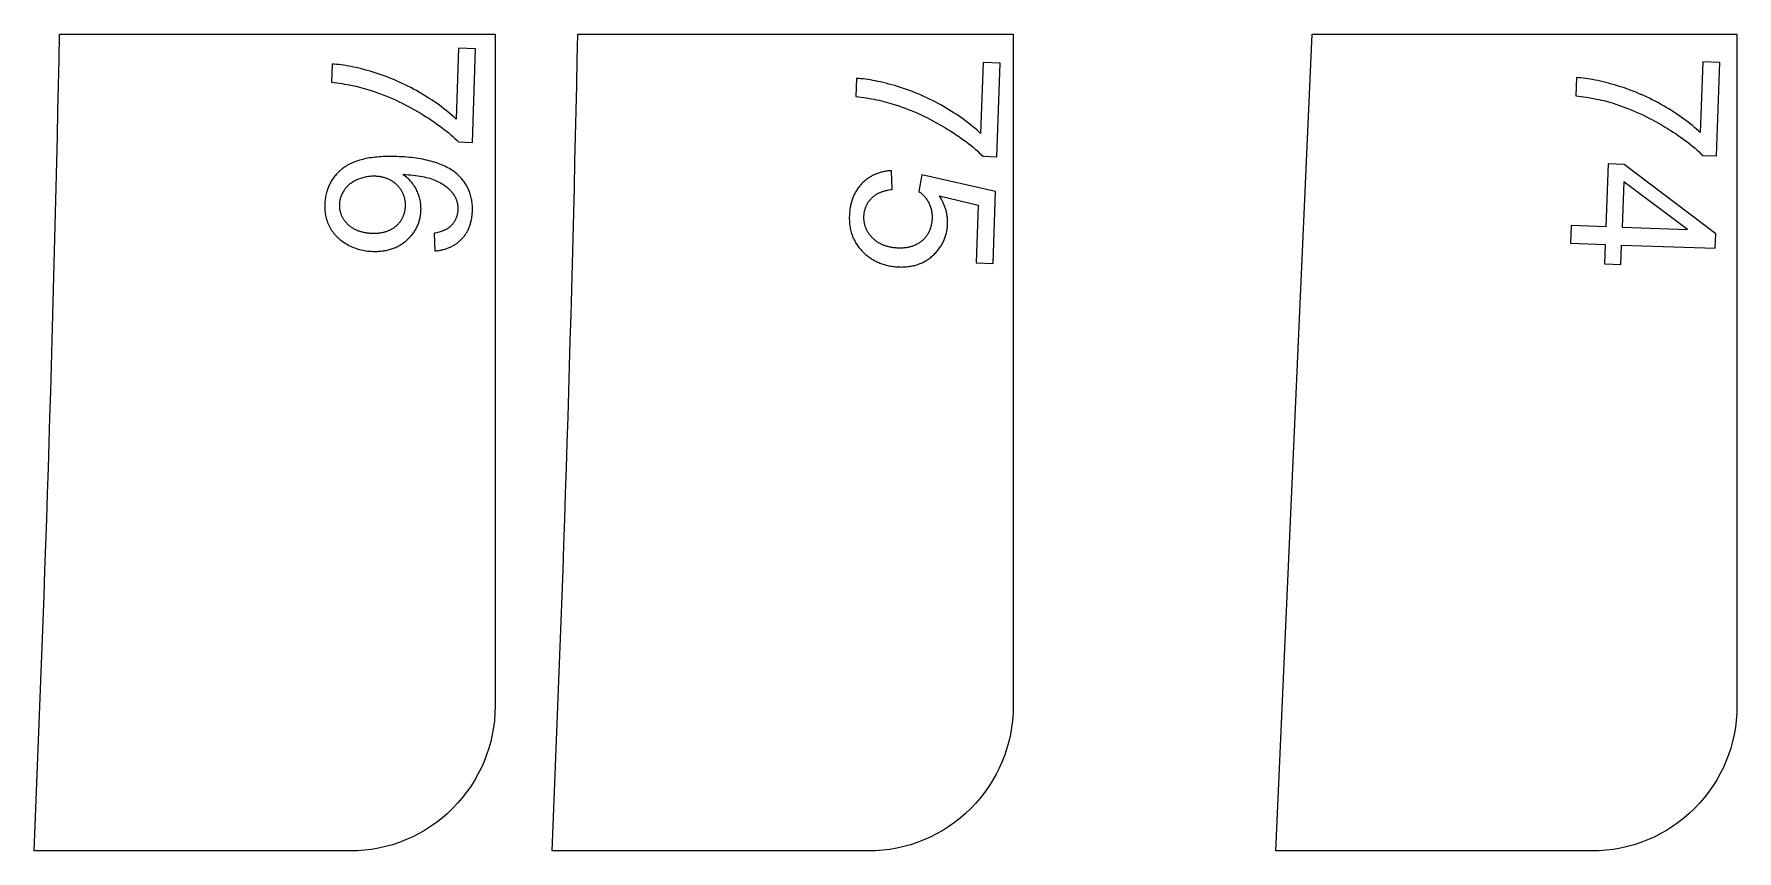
# Model space of a CAD drawing. Extents: x -16189 to 5251, y 3521 to 4024.
# Drawn here: x -16189 to -15601, y 3521 to 3803 of the extents above; entities that cross this region are included whole.
import ezdxf

# ---------------------------------------------------------------- set-up
doc = ezdxf.new("R2010")
doc.units = 0
doc.layers.add('LAYER_03', color=7, linetype='CONTINUOUS')

msp = doc.modelspace()

# ---------------------------------------------------------------- linework, layer by layer
at = {"layer": 'LAYER_03'}
for p, q in [((-16080.6, 3750.64), (-16080.72, 3750.51)), ((-16080.47, 3750.77), (-16080.6, 3750.64)), ((-16080.34, 3750.89), (-16080.47, 3750.77)), ((-16080.21, 3751.01), (-16080.34, 3750.89)), ((-16080.07, 3751.13), (-16080.21, 3751.01)), ((-16079.93, 3751.24), (-16080.07, 3751.13)), ((-16079.79, 3751.36), (-16079.93, 3751.24)), ((-16079.65, 3751.47), (-16079.79, 3751.36)), ((-16079.5, 3751.58), (-16079.65, 3751.47)), ((-16079.35, 3751.69), (-16079.5, 3751.58)), ((-16079.2, 3751.79), (-16079.35, 3751.69)), ((-16079.05, 3751.89), (-16079.2, 3751.79)), ((-16078.89, 3751.99), (-16079.05, 3751.89)), ((-16078.57, 3752.19), (-16078.89, 3751.99)), ((-16078.24, 3752.38), (-16078.57, 3752.19)), ((-16077.9, 3752.55), (-16078.24, 3752.38)), ((-16077.55, 3752.72), (-16077.9, 3752.55)), ((-16077.19, 3752.88), (-16077.55, 3752.72)), ((-16076.82, 3753.03), (-16077.19, 3752.88)), ((-16076.45, 3753.17), (-16076.82, 3753.03)), ((-16076.07, 3753.3), (-16076.45, 3753.17)), ((-16075.7, 3753.42), (-16076.07, 3753.3)), ((-16075.32, 3753.53), (-16075.7, 3753.42)), ((-16074.95, 3753.62), (-16075.32, 3753.53)), ((-16074.57, 3753.71), (-16074.95, 3753.62)), ((-16074.19, 3753.79), (-16074.57, 3753.71)), ((-16073.8, 3753.85), (-16074.19, 3753.79)), ((-16073.42, 3753.91), (-16073.8, 3753.85)), ((-16073.03, 3753.95), (-16073.42, 3753.91)), ((-16072.65, 3753.99), (-16073.03, 3753.95)), ((-16072.26, 3754.01), (-16072.65, 3753.99)), ((-16071.86, 3754.02), (-16072.26, 3754.01)), ((-16071.47, 3754.02), (-16071.86, 3754.02)), ((-16071.08, 3754.02), (-16071.47, 3754.02)), ((-16070.78, 3754), (-16071.08, 3754.02)), ((-16070.48, 3753.98), (-16070.78, 3754)), ((-16070.19, 3753.96), (-16070.48, 3753.98)), ((-16069.9, 3753.93), (-16070.19, 3753.96)), ((-16069.61, 3753.89), (-16069.9, 3753.93)), ((-16069.33, 3753.85), (-16069.61, 3753.89)), ((-16069.05, 3753.81), (-16069.33, 3753.85)), ((-16068.78, 3753.75), (-16069.05, 3753.81)), ((-16068.51, 3753.7), (-16068.78, 3753.75)), ((-16068.24, 3753.63), (-16068.51, 3753.7)), ((-16067.98, 3753.56), (-16068.24, 3753.63)), ((-16067.72, 3753.49), (-16067.98, 3753.56)), ((-16067.47, 3753.41), (-16067.72, 3753.49)), ((-16067.22, 3753.33), (-16067.47, 3753.41)), ((-16066.97, 3753.24), (-16067.22, 3753.33)), ((-16066.73, 3753.14), (-16066.97, 3753.24)), ((-16066.49, 3753.04), (-16066.73, 3753.14)), ((-16066.25, 3752.93), (-16066.49, 3753.04)), ((-16066.02, 3752.82), (-16066.25, 3752.93)), ((-16065.79, 3752.7), (-16066.02, 3752.82)), ((-16065.57, 3752.57), (-16065.79, 3752.7)), ((-16065.35, 3752.45), (-16065.57, 3752.57)), ((-16065.13, 3752.31), (-16065.35, 3752.45)), ((-16064.92, 3752.17), (-16065.13, 3752.31)), ((-16064.71, 3752.02), (-16064.92, 3752.17)), ((-16064.51, 3751.87), (-16064.71, 3752.02)), ((-16064.31, 3751.72), (-16064.51, 3751.87)), ((-16064.11, 3751.55), (-16064.31, 3751.72)), ((-16063.92, 3751.38), (-16064.11, 3751.55)), ((-16063.73, 3751.21), (-16063.92, 3751.38)), ((-16063.54, 3751.03), (-16063.73, 3751.21)), ((-16063.36, 3750.85), (-16063.54, 3751.03)), ((-16063.18, 3750.66), (-16063.36, 3750.85)), ((-16063.01, 3750.47), (-16063.18, 3750.66)), ((-16083.39, 3744.75), (-16083.4, 3744.58)), ((-16083.37, 3744.91), (-16083.39, 3744.75)), ((-16083.36, 3745.07), (-16083.37, 3744.91)), ((-16083.33, 3745.24), (-16083.36, 3745.07)), ((-16083.31, 3745.4), (-16083.33, 3745.24)), ((-16083.28, 3745.56), (-16083.31, 3745.4)), ((-16083.25, 3745.72), (-16083.28, 3745.56)), ((-16083.22, 3745.88), (-16083.25, 3745.72)), ((-16083.18, 3746.04), (-16083.22, 3745.88)), ((-16083.14, 3746.2), (-16083.18, 3746.04)), ((-16083.1, 3746.36), (-16083.14, 3746.2)), ((-16083.05, 3746.52), (-16083.1, 3746.36)), ((-16083, 3746.68), (-16083.05, 3746.52)), ((-16082.95, 3746.83), (-16083, 3746.68)), ((-16082.9, 3746.99), (-16082.95, 3746.83)), ((-16082.84, 3747.15), (-16082.9, 3746.99)), ((-16082.78, 3747.3), (-16082.84, 3747.15)), ((-16082.72, 3747.46), (-16082.78, 3747.3)), ((-16082.58, 3747.76), (-16082.72, 3747.46)), ((-16082.43, 3748.07), (-16082.58, 3747.76)), ((-16082.28, 3748.37), (-16082.43, 3748.07)), ((-16082.1, 3748.68), (-16082.28, 3748.37)), ((-16081.92, 3748.98), (-16082.1, 3748.68)), ((-16081.73, 3749.27), (-16081.92, 3748.98)), ((-16081.63, 3749.42), (-16081.73, 3749.27)), ((-16081.52, 3749.56), (-16081.63, 3749.42)), ((-16081.42, 3749.71), (-16081.52, 3749.56)), ((-16081.31, 3749.85), (-16081.42, 3749.71)), ((-16081.2, 3749.98), (-16081.31, 3749.85)), ((-16081.08, 3750.12), (-16081.2, 3749.98)), ((-16080.96, 3750.25), (-16081.08, 3750.12)), ((-16080.84, 3750.38), (-16080.96, 3750.25)), ((-16080.72, 3750.51), (-16080.84, 3750.38)), ((-16062.85, 3750.27), (-16063.01, 3750.47)), ((-16062.69, 3750.08), (-16062.85, 3750.27)), ((-16062.53, 3749.88), (-16062.69, 3750.08)), ((-16062.39, 3749.68), (-16062.53, 3749.88)), ((-16062.24, 3749.48), (-16062.39, 3749.68)), ((-16062.11, 3749.28), (-16062.24, 3749.48)), ((-16061.98, 3749.07), (-16062.11, 3749.28)), ((-16061.86, 3748.86), (-16061.98, 3749.07)), ((-16061.74, 3748.65), (-16061.86, 3748.86)), ((-16061.63, 3748.44), (-16061.74, 3748.65)), ((-16061.52, 3748.22), (-16061.63, 3748.44)), ((-16061.42, 3748), (-16061.52, 3748.22)), ((-16061.32, 3747.78), (-16061.42, 3748)), ((-16061.24, 3747.56), (-16061.32, 3747.78)), ((-16061.15, 3747.33), (-16061.24, 3747.56)), ((-16061.08, 3747.11), (-16061.15, 3747.33)), ((-16061.01, 3746.88), (-16061.08, 3747.11)), ((-16060.94, 3746.65), (-16061.01, 3746.88)), ((-16060.88, 3746.41), (-16060.94, 3746.65)), ((-16060.83, 3746.18), (-16060.88, 3746.41)), ((-16060.78, 3745.94), (-16060.83, 3746.18)), ((-16060.74, 3745.7), (-16060.78, 3745.94)), ((-16060.71, 3745.45), (-16060.74, 3745.7)), ((-16060.68, 3745.21), (-16060.71, 3745.45)), ((-16060.65, 3744.96), (-16060.68, 3745.21)), ((-16060.64, 3744.71), (-16060.65, 3744.96)), ((-16083.42, 3744.25), (-16083.43, 3744.01)), ((-16083.43, 3744.01), (-16083.43, 3743.77)), ((-16083.43, 3743.77), (-16083.42, 3743.53)), ((-16083.41, 3744.42), (-16083.42, 3744.25)), ((-16083.42, 3743.53), (-16083.41, 3743.29)), ((-16083.4, 3744.58), (-16083.41, 3744.42)), ((-16083.41, 3743.29), (-16083.39, 3743.06)), ((-16083.39, 3743.06), (-16083.36, 3742.83)), ((-16083.36, 3742.83), (-16083.33, 3742.6)), ((-16083.33, 3742.6), (-16083.29, 3742.37)), ((-16083.29, 3742.37), (-16083.25, 3742.14)), ((-16083.25, 3742.14), (-16083.2, 3741.92)), ((-16083.2, 3741.92), (-16083.14, 3741.7)), ((-16083.14, 3741.7), (-16083.08, 3741.48)), ((-16083.08, 3741.48), (-16083.01, 3741.26)), ((-16083.01, 3741.26), (-16082.93, 3741.04)), ((-16082.93, 3741.04), (-16082.85, 3740.82)), ((-16082.85, 3740.82), (-16082.76, 3740.61)), ((-16082.76, 3740.61), (-16082.67, 3740.4)), ((-16082.67, 3740.4), (-16082.57, 3740.19)), ((-16082.57, 3740.19), (-16082.46, 3739.98)), ((-16082.46, 3739.98), (-16082.35, 3739.78)), ((-16082.35, 3739.78), (-16082.23, 3739.58)), ((-16082.23, 3739.58), (-16082.11, 3739.37)), ((-16082.11, 3739.37), (-16081.98, 3739.17)), ((-16081.98, 3739.17), (-16081.84, 3738.98)), ((-16081.84, 3738.98), (-16081.7, 3738.78)), ((-16062.21, 3738.66), (-16062.08, 3738.85)), ((-16062.08, 3738.85), (-16061.95, 3739.05)), ((-16061.95, 3739.05), (-16061.83, 3739.26)), ((-16061.83, 3739.26), (-16061.72, 3739.46)), ((-16061.72, 3739.46), (-16061.61, 3739.67)), ((-16061.61, 3739.67), (-16061.5, 3739.89)), ((-16061.5, 3739.89), (-16061.41, 3740.1)), ((-16061.41, 3740.1), (-16061.31, 3740.32)), ((-16061.31, 3740.32), (-16061.23, 3740.54)), ((-16061.23, 3740.54), (-16061.15, 3740.77)), ((-16061.15, 3740.77), (-16061.07, 3740.99)), ((-16061.07, 3740.99), (-16061, 3741.22)), ((-16061, 3741.22), (-16060.94, 3741.46)), ((-16060.94, 3741.46), (-16060.88, 3741.69)), ((-16060.88, 3741.69), (-16060.83, 3741.93)), ((-16060.83, 3741.93), (-16060.78, 3742.17)), ((-16060.78, 3742.17), (-16060.74, 3742.42)), ((-16060.74, 3742.42), (-16060.71, 3742.67)), ((-16060.71, 3742.67), (-16060.68, 3742.92)), ((-16060.68, 3742.92), (-16060.65, 3743.17)), ((-16060.65, 3743.17), (-16060.64, 3743.43)), ((-16060.62, 3744.46), (-16060.64, 3744.71)), ((-16060.64, 3743.43), (-16060.63, 3743.69)), ((-16060.63, 3743.69), (-16060.62, 3743.95)), ((-16060.62, 3744.21), (-16060.62, 3744.46)), ((-16060.62, 3743.95), (-16060.62, 3744.21)), ((-16081.7, 3738.78), (-16081.55, 3738.59)), ((-16081.55, 3738.59), (-16081.39, 3738.39)), ((-16081.39, 3738.39), (-16081.23, 3738.2)), ((-16081.23, 3738.2), (-16081.06, 3738.02)), ((-16081.06, 3738.02), (-16080.89, 3737.83)), ((-16080.89, 3737.83), (-16080.71, 3737.65)), ((-16080.71, 3737.65), (-16080.52, 3737.46)), ((-16080.52, 3737.46), (-16080.33, 3737.29)), ((-16080.33, 3737.29), (-16080.13, 3737.11)), ((-16080.13, 3737.11), (-16079.93, 3736.94)), ((-16079.93, 3736.94), (-16079.72, 3736.78)), ((-16079.72, 3736.78), (-16079.51, 3736.62)), ((-16079.51, 3736.62), (-16079.3, 3736.47)), ((-16079.3, 3736.47), (-16079.08, 3736.32)), ((-16079.08, 3736.32), (-16078.86, 3736.18)), ((-16078.86, 3736.18), (-16078.63, 3736.05)), ((-16078.63, 3736.05), (-16078.39, 3735.91)), ((-16078.39, 3735.91), (-16078.16, 3735.79)), ((-16078.16, 3735.79), (-16077.91, 3735.67)), ((-16077.91, 3735.67), (-16077.67, 3735.55)), ((-16077.67, 3735.55), (-16077.41, 3735.44)), ((-16077.41, 3735.44), (-16077.16, 3735.34)), ((-16077.16, 3735.34), (-16076.9, 3735.24)), ((-16076.9, 3735.24), (-16076.63, 3735.15)), ((-16076.63, 3735.15), (-16076.36, 3735.06)), ((-16076.36, 3735.06), (-16076.09, 3734.97)), ((-16076.09, 3734.97), (-16075.81, 3734.9)), ((-16075.81, 3734.9), (-16075.53, 3734.82)), ((-16075.53, 3734.82), (-16075.24, 3734.76)), ((-16075.24, 3734.76), (-16074.94, 3734.69)), ((-16074.94, 3734.69), (-16074.65, 3734.64)), ((-16074.65, 3734.64), (-16074.34, 3734.59)), ((-16074.34, 3734.59), (-16074.04, 3734.54)), ((-16074.04, 3734.54), (-16073.73, 3734.5)), ((-16073.73, 3734.5), (-16073.41, 3734.46)), ((-16073.41, 3734.46), (-16073.09, 3734.43)), ((-16073.09, 3734.43), (-16072.77, 3734.41)), ((-16072.77, 3734.41), (-16072.1, 3734.37)), ((-16072.1, 3734.37), (-16071.46, 3734.36)), ((-16071.46, 3734.36), (-16071.15, 3734.36)), ((-16071.15, 3734.36), (-16070.84, 3734.37)), ((-16070.84, 3734.37), (-16070.54, 3734.39)), ((-16070.54, 3734.39), (-16070.23, 3734.41)), ((-16070.23, 3734.41), (-16069.94, 3734.43)), ((-16069.94, 3734.43), (-16069.65, 3734.46)), ((-16069.65, 3734.46), (-16069.36, 3734.5)), ((-16069.36, 3734.5), (-16069.07, 3734.54)), ((-16069.07, 3734.54), (-16068.79, 3734.58)), ((-16068.79, 3734.58), (-16068.51, 3734.64)), ((-16068.51, 3734.64), (-16068.24, 3734.69)), ((-16068.24, 3734.69), (-16067.97, 3734.76)), ((-16067.97, 3734.76), (-16067.71, 3734.83)), ((-16067.71, 3734.83), (-16067.45, 3734.9)), ((-16067.45, 3734.9), (-16067.19, 3734.98)), ((-16067.19, 3734.98), (-16066.94, 3735.07)), ((-16066.94, 3735.07), (-16066.69, 3735.16)), ((-16066.69, 3735.16), (-16066.45, 3735.26)), ((-16066.45, 3735.26), (-16066.21, 3735.36)), ((-16066.21, 3735.36), (-16065.98, 3735.47)), ((-16065.98, 3735.47), (-16065.75, 3735.58)), ((-16065.75, 3735.58), (-16065.52, 3735.7)), ((-16065.52, 3735.7), (-16065.29, 3735.82)), ((-16065.29, 3735.82), (-16065.08, 3735.95)), ((-16065.08, 3735.95), (-16064.86, 3736.09)), ((-16064.86, 3736.09), (-16064.65, 3736.23)), ((-16064.65, 3736.23), (-16064.44, 3736.37)), ((-16064.44, 3736.37), (-16064.24, 3736.53)), ((-16064.24, 3736.53), (-16064.04, 3736.68)), ((-16064.04, 3736.68), (-16063.85, 3736.85)), ((-16063.85, 3736.85), (-16063.66, 3737.01)), ((-16063.66, 3737.01), (-16063.48, 3737.19)), ((-16063.48, 3737.19), (-16063.3, 3737.36)), ((-16063.3, 3737.36), (-16063.12, 3737.54)), ((-16063.12, 3737.54), (-16062.96, 3737.71)), ((-16062.96, 3737.71), (-16062.8, 3737.9)), ((-16062.8, 3737.9), (-16062.64, 3738.08)), ((-16062.64, 3738.08), (-16062.49, 3738.27)), ((-16062.49, 3738.27), (-16062.35, 3738.46)), ((-16062.35, 3738.46), (-16062.21, 3738.66))]:
    msp.add_line(p, q, dxfattribs=at)
for points in [[(-16079.68, 3521.11), (-16188.82, 3521.11, 0.005808), (-16180.02, 3803.11), (-16029.68, 3803.11), (-16029.68, 3571.11, -0.414214)], [(-15900.8, 3521.11), (-16010.01, 3521.11, 0.005846), (-16001.14, 3803.11), (-15850.8, 3803.11), (-15850.8, 3571.11, -0.414214)], [(-15650.95, 3521.11), (-15760.14, 3521.11), (-15747.54, 3803.11), (-15600.95, 3803.11), (-15600.95, 3571.11, -0.414214)]]:
    msp.add_lwpolyline(points, format="xyb", close=True, dxfattribs=at)
for points in [[(-16042.29, 3765.87), (-16037.52, 3765.7), (-16036.39, 3798.03), (-16042.28, 3798.23), (-16043.14, 3773.77), (-16043.79, 3774.38), (-16044.46, 3774.98), (-16045.15, 3775.58), (-16045.87, 3776.17), (-16046.6, 3776.76), (-16047.34, 3777.35), (-16048.11, 3777.94), (-16048.9, 3778.52), (-16049.71, 3779.09), (-16050.53, 3779.67), (-16051.38, 3780.24), (-16052.24, 3780.8), (-16053.13, 3781.37), (-16054.03, 3781.93), (-16054.95, 3782.48), (-16055.89, 3783.04), (-16056.85, 3783.58), (-16057.8, 3784.11), (-16058.77, 3784.62), (-16059.74, 3785.12), (-16060.71, 3785.61), (-16061.69, 3786.08), (-16062.67, 3786.53), (-16063.66, 3786.97), (-16064.66, 3787.39), (-16065.66, 3787.8), (-16066.66, 3788.2), (-16067.67, 3788.58), (-16068.69, 3788.94), (-16069.71, 3789.29), (-16070.73, 3789.63), (-16071.76, 3789.95), (-16072.79, 3790.26), (-16073.79, 3790.54), (-16074.78, 3790.81), (-16075.75, 3791.07), (-16076.7, 3791.3), (-16077.63, 3791.52), (-16078.54, 3791.72), (-16079.44, 3791.91), (-16080.31, 3792.07), (-16081.17, 3792.22), (-16082.01, 3792.36), (-16082.83, 3792.47), (-16083.63, 3792.57), (-16084.41, 3792.65), (-16085.18, 3792.72), (-16085.92, 3792.76), (-16086.14, 3786.46), (-16085.22, 3786.36), (-16084.3, 3786.25), (-16083.39, 3786.13), (-16082.5, 3786), (-16081.61, 3785.86), (-16080.73, 3785.7), (-16079.87, 3785.54), (-16079.01, 3785.37), (-16078.16, 3785.19), (-16077.32, 3785), (-16076.49, 3784.79), (-16075.68, 3784.58), (-16074.87, 3784.36), (-16074.07, 3784.13), (-16073.28, 3783.89), (-16071.4, 3783.27), (-16070.31, 3782.88), (-16069.22, 3782.48), (-16068.13, 3782.07), (-16067.05, 3781.64), (-16065.97, 3781.19), (-16064.9, 3780.72), (-16063.83, 3780.24), (-16062.77, 3779.74), (-16061.71, 3779.23), (-16060.66, 3778.7), (-16059.61, 3778.15), (-16058.56, 3777.58), (-16057.52, 3777), (-16056.48, 3776.4), (-16055.45, 3775.79), (-16054.43, 3775.17), (-16053.44, 3774.55), (-16052.47, 3773.93), (-16051.53, 3773.3), (-16050.62, 3772.68), (-16049.73, 3772.06), (-16048.87, 3771.44), (-16048.03, 3770.82), (-16047.22, 3770.2), (-16046.44, 3769.58), (-16045.68, 3768.96), (-16044.95, 3768.34), (-16044.25, 3767.72), (-16043.57, 3767.1), (-16042.91, 3766.49)], [(-15861.22, 3760.92), (-15856.45, 3760.75), (-15855.33, 3793.07), (-15861.22, 3793.28), (-15862.07, 3768.82), (-15862.73, 3769.43), (-15863.4, 3770.03), (-15864.09, 3770.63), (-15864.8, 3771.22), (-15865.53, 3771.81), (-15866.28, 3772.4), (-15867.05, 3772.98), (-15867.84, 3773.57), (-15868.64, 3774.14), (-15869.47, 3774.72), (-15870.31, 3775.29), (-15871.18, 3775.85), (-15872.06, 3776.42), (-15872.97, 3776.98), (-15873.89, 3777.53), (-15874.83, 3778.09), (-15875.78, 3778.63), (-15876.74, 3779.16), (-15877.7, 3779.67), (-15878.67, 3780.17), (-15879.65, 3780.65), (-15880.62, 3781.12), (-15881.61, 3781.58), (-15882.6, 3782.02), (-15883.59, 3782.44), (-15884.59, 3782.85), (-15885.6, 3783.25), (-15886.61, 3783.63), (-15887.62, 3783.99), (-15888.64, 3784.34), (-15889.67, 3784.68), (-15890.7, 3785), (-15891.72, 3785.3), (-15892.73, 3785.59), (-15893.72, 3785.86), (-15894.69, 3786.12), (-15895.64, 3786.35), (-15896.57, 3786.57), (-15897.48, 3786.77), (-15898.37, 3786.96), (-15899.25, 3787.12), (-15900.11, 3787.27), (-15900.94, 3787.41), (-15901.76, 3787.52), (-15902.57, 3787.62), (-15903.35, 3787.7), (-15904.11, 3787.77), (-15904.86, 3787.81), (-15905.08, 3781.51), (-15904.15, 3781.41), (-15903.24, 3781.3), (-15902.33, 3781.18), (-15901.43, 3781.05), (-15900.55, 3780.9), (-15899.67, 3780.75), (-15898.8, 3780.59), (-15897.95, 3780.42), (-15897.1, 3780.24), (-15896.26, 3780.04), (-15895.43, 3779.84), (-15894.61, 3779.63), (-15893.8, 3779.41), (-15893, 3779.18), (-15892.21, 3778.93), (-15890.33, 3778.32), (-15889.24, 3777.93), (-15888.15, 3777.53), (-15887.07, 3777.12), (-15885.99, 3776.69), (-15884.91, 3776.24), (-15883.84, 3775.77), (-15882.77, 3775.29), (-15881.71, 3774.79), (-15880.65, 3774.28), (-15879.59, 3773.74), (-15878.54, 3773.2), (-15877.5, 3772.63), (-15876.45, 3772.05), (-15875.42, 3771.45), (-15874.38, 3770.84), (-15873.36, 3770.22), (-15872.37, 3769.6), (-15871.41, 3768.97), (-15870.47, 3768.35), (-15869.55, 3767.73), (-15868.66, 3767.11), (-15867.8, 3766.49), (-15866.97, 3765.87), (-15866.16, 3765.25), (-15865.37, 3764.63), (-15864.62, 3764.01), (-15863.89, 3763.39), (-15863.18, 3762.77), (-15862.5, 3762.15), (-15861.85, 3761.53)], [(-15612.75, 3761.19), (-15607.98, 3761.02), (-15606.85, 3793.35), (-15612.74, 3793.56), (-15613.6, 3769.1), (-15614.25, 3769.7), (-15614.92, 3770.31), (-15615.61, 3770.9), (-15616.32, 3771.5), (-15617.05, 3772.09), (-15617.8, 3772.68), (-15618.57, 3773.26), (-15619.36, 3773.84), (-15620.17, 3774.42), (-15620.99, 3774.99), (-15621.84, 3775.56), (-15622.7, 3776.13), (-15623.59, 3776.69), (-15624.49, 3777.25), (-15625.41, 3777.81), (-15626.35, 3778.36), (-15627.3, 3778.9), (-15628.26, 3779.43), (-15629.23, 3779.95), (-15630.19, 3780.45), (-15631.17, 3780.93), (-15632.15, 3781.4), (-15633.13, 3781.85), (-15634.12, 3782.29), (-15635.12, 3782.72), (-15636.12, 3783.13), (-15637.12, 3783.52), (-15638.13, 3783.9), (-15639.15, 3784.27), (-15640.17, 3784.62), (-15641.19, 3784.95), (-15642.22, 3785.28), (-15643.25, 3785.58), (-15644.25, 3785.87), (-15645.24, 3786.14), (-15646.21, 3786.39), (-15647.16, 3786.63), (-15648.09, 3786.85), (-15649, 3787.05), (-15649.9, 3787.23), (-15650.77, 3787.4), (-15651.63, 3787.55), (-15652.47, 3787.68), (-15653.29, 3787.8), (-15654.09, 3787.9), (-15654.87, 3787.98), (-15655.64, 3788.04), (-15656.38, 3788.09), (-15656.6, 3781.79), (-15655.68, 3781.69), (-15654.76, 3781.57), (-15653.85, 3781.45), (-15652.96, 3781.32), (-15652.07, 3781.18), (-15651.19, 3781.03), (-15650.33, 3780.87), (-15649.47, 3780.69), (-15648.62, 3780.51), (-15647.78, 3780.32), (-15646.95, 3780.12), (-15646.14, 3779.91), (-15645.33, 3779.68), (-15644.53, 3779.45), (-15643.74, 3779.21), (-15641.86, 3778.59), (-15640.76, 3778.21), (-15639.68, 3777.81), (-15638.59, 3777.39), (-15637.51, 3776.96), (-15636.43, 3776.51), (-15635.36, 3776.05), (-15634.29, 3775.56), (-15633.23, 3775.07), (-15632.17, 3774.55), (-15631.12, 3774.02), (-15630.06, 3773.47), (-15629.02, 3772.91), (-15627.98, 3772.33), (-15626.94, 3771.73), (-15625.91, 3771.11), (-15624.89, 3770.49), (-15623.89, 3769.87), (-15622.93, 3769.25), (-15621.99, 3768.63), (-15621.08, 3768.01), (-15620.19, 3767.39), (-15619.33, 3766.77), (-15618.49, 3766.15), (-15617.68, 3765.53), (-15616.9, 3764.91), (-15616.14, 3764.29), (-15615.41, 3763.67), (-15614.7, 3763.05), (-15614.03, 3762.43), (-15613.37, 3761.81)], [(-16050.42, 3728.23), (-16050.06, 3728.26), (-16049.7, 3728.31), (-16049.35, 3728.36), (-16049, 3728.41), (-16048.65, 3728.47), (-16048.31, 3728.54), (-16047.98, 3728.62), (-16047.65, 3728.69), (-16047.32, 3728.78), (-16047, 3728.87), (-16046.69, 3728.97), (-16046.37, 3729.07), (-16046.07, 3729.18), (-16045.77, 3729.3), (-16045.47, 3729.42), (-16045.18, 3729.55), (-16044.89, 3729.68), (-16044.6, 3729.82), (-16044.33, 3729.97), (-16044.05, 3730.12), (-16043.78, 3730.28), (-16043.52, 3730.44), (-16043.26, 3730.62), (-16043, 3730.79), (-16042.75, 3730.97), (-16042.51, 3731.16), (-16042.27, 3731.36), (-16042.03, 3731.56), (-16041.8, 3731.77), (-16041.57, 3731.98), (-16041.35, 3732.2), (-16041.14, 3732.42), (-16040.92, 3732.65), (-16040.72, 3732.89), (-16040.52, 3733.13), (-16040.33, 3733.37), (-16040.14, 3733.62), (-16039.96, 3733.87), (-16039.79, 3734.13), (-16039.62, 3734.39), (-16039.46, 3734.65), (-16039.3, 3734.92), (-16039.16, 3735.2), (-16039.01, 3735.47), (-16038.88, 3735.76), (-16038.75, 3736.04), (-16038.62, 3736.34), (-16038.51, 3736.63), (-16038.4, 3736.93), (-16038.29, 3737.24), (-16038.2, 3737.55), (-16038.1, 3737.86), (-16038.02, 3738.18), (-16037.94, 3738.5), (-16037.87, 3738.83), (-16037.8, 3739.16), (-16037.74, 3739.49), (-16037.69, 3739.83), (-16037.64, 3740.18), (-16037.6, 3740.53), (-16037.56, 3740.88), (-16037.53, 3741.24), (-16037.51, 3741.6), (-16037.49, 3741.96), (-16037.48, 3742.45), (-16037.48, 3742.94), (-16037.49, 3743.42), (-16037.52, 3743.89), (-16037.55, 3744.36), (-16037.6, 3744.82), (-16037.65, 3745.28), (-16037.72, 3745.73), (-16037.8, 3746.17), (-16037.89, 3746.61), (-16037.99, 3747.04), (-16038.11, 3747.46), (-16038.23, 3747.88), (-16038.37, 3748.3), (-16038.52, 3748.71), (-16038.68, 3749.11), (-16038.85, 3749.5), (-16039.03, 3749.89), (-16039.22, 3750.28), (-16039.43, 3750.66), (-16039.65, 3751.03), (-16039.87, 3751.39), (-16040.11, 3751.75), (-16040.36, 3752.11), (-16040.63, 3752.46), (-16040.9, 3752.8), (-16041.18, 3753.14), (-16041.48, 3753.47), (-16041.79, 3753.79), (-16042.11, 3754.11), (-16042.44, 3754.43), (-16042.78, 3754.73), (-16043.19, 3755.08), (-16043.61, 3755.41), (-16044.05, 3755.73), (-16044.5, 3756.05), (-16044.97, 3756.35), (-16045.46, 3756.65), (-16045.96, 3756.93), (-16046.48, 3757.2), (-16047.01, 3757.47), (-16047.56, 3757.72), (-16048.13, 3757.97), (-16048.71, 3758.2), (-16049.3, 3758.43), (-16049.92, 3758.64), (-16050.54, 3758.85), (-16051.19, 3759.04), (-16051.85, 3759.23), (-16052.52, 3759.4), (-16053.22, 3759.57), (-16053.92, 3759.72), (-16054.65, 3759.87), (-16055.38, 3760), (-16056.14, 3760.13), (-16056.91, 3760.25), (-16057.7, 3760.35), (-16058.5, 3760.45), (-16059.32, 3760.53), (-16060.15, 3760.61), (-16061, 3760.68), (-16061.86, 3760.73), (-16062.75, 3760.78), (-16063.64, 3760.82), (-16065.23, 3760.85), (-16066.77, 3760.85), (-16067.51, 3760.83), (-16068.25, 3760.81), (-16068.96, 3760.77), (-16069.67, 3760.72), (-16070.36, 3760.67), (-16071.03, 3760.6), (-16071.7, 3760.52), (-16072.35, 3760.44), (-16072.98, 3760.34), (-16073.6, 3760.24), (-16074.21, 3760.12), (-16074.8, 3759.99), (-16075.38, 3759.86), (-16075.95, 3759.71), (-16076.5, 3759.56), (-16077.03, 3759.39), (-16077.56, 3759.22), (-16078.07, 3759.03), (-16078.56, 3758.83), (-16079.04, 3758.63), (-16079.51, 3758.41), (-16079.96, 3758.19), (-16080.4, 3757.95), (-16080.83, 3757.71), (-16081.24, 3757.45), (-16081.64, 3757.19), (-16082.02, 3756.91), (-16082.21, 3756.77), (-16082.39, 3756.63), (-16082.75, 3756.33), (-16083.1, 3756.04), (-16083.43, 3755.73), (-16083.76, 3755.42), (-16084.07, 3755.1), (-16084.37, 3754.78), (-16084.67, 3754.45), (-16084.95, 3754.12), (-16085.22, 3753.78), (-16085.48, 3753.43), (-16085.73, 3753.08), (-16085.97, 3752.72), (-16086.2, 3752.36), (-16086.41, 3751.99), (-16086.62, 3751.61), (-16086.81, 3751.23), (-16087, 3750.84), (-16087.17, 3750.45), (-16087.33, 3750.05), (-16087.49, 3749.65), (-16087.63, 3749.24), (-16087.76, 3748.82), (-16087.88, 3748.4), (-16087.99, 3747.97), (-16088.08, 3747.53), (-16088.17, 3747.09), (-16088.25, 3746.64), (-16088.31, 3746.19), (-16088.37, 3745.73), (-16088.41, 3745.27), (-16088.44, 3744.8), (-16088.47, 3744.32), (-16088.48, 3743.76), (-16088.47, 3743.21), (-16088.45, 3742.67), (-16088.41, 3742.13), (-16088.35, 3741.6), (-16088.28, 3741.07), (-16088.19, 3740.56), (-16088.08, 3740.05), (-16088.02, 3739.79), (-16087.95, 3739.54), (-16087.88, 3739.29), (-16087.81, 3739.05), (-16087.73, 3738.8), (-16087.65, 3738.56), (-16087.57, 3738.31), (-16087.48, 3738.07), (-16087.38, 3737.83), (-16087.28, 3737.6), (-16087.18, 3737.36), (-16087.07, 3737.13), (-16086.96, 3736.9), (-16086.85, 3736.67), (-16086.73, 3736.44), (-16086.6, 3736.21), (-16086.47, 3735.99), (-16086.34, 3735.76), (-16086.2, 3735.54), (-16086.06, 3735.33), (-16085.92, 3735.11), (-16085.77, 3734.9), (-16085.62, 3734.7), (-16085.47, 3734.49), (-16085.31, 3734.29), (-16085.15, 3734.09), (-16084.98, 3733.89), (-16084.81, 3733.7), (-16084.64, 3733.51), (-16084.46, 3733.32), (-16084.28, 3733.14), (-16084.09, 3732.95), (-16083.9, 3732.78), (-16083.71, 3732.6), (-16083.51, 3732.43), (-16083.31, 3732.25), (-16082.9, 3731.92), (-16082.47, 3731.6), (-16082.03, 3731.29), (-16081.57, 3730.99), (-16081.1, 3730.7), (-16080.61, 3730.42), (-16080.11, 3730.16), (-16079.61, 3729.91), (-16079.1, 3729.68), (-16078.58, 3729.47), (-16078.06, 3729.27), (-16077.54, 3729.08), (-16077, 3728.91), (-16076.46, 3728.76), (-16075.92, 3728.62), (-16075.37, 3728.5), (-16074.81, 3728.39), (-16074.25, 3728.3), (-16073.68, 3728.22), (-16073.11, 3728.17), (-16072.53, 3728.12), (-16071.95, 3728.09), (-16071.5, 3728.08), (-16071.06, 3728.08), (-16070.63, 3728.08), (-16070.2, 3728.1), (-16069.77, 3728.12), (-16069.35, 3728.15), (-16068.94, 3728.19), (-16068.53, 3728.24), (-16068.12, 3728.3), (-16067.72, 3728.37), (-16067.32, 3728.44), (-16066.93, 3728.52), (-16066.55, 3728.62), (-16066.16, 3728.72), (-16065.79, 3728.83), (-16065.42, 3728.94), (-16065.05, 3729.07), (-16064.69, 3729.2), (-16064.33, 3729.35), (-16063.98, 3729.5), (-16063.63, 3729.66), (-16063.29, 3729.83), (-16062.95, 3730.01), (-16062.62, 3730.19), (-16062.29, 3730.39), (-16061.97, 3730.59), (-16061.65, 3730.8), (-16061.33, 3731.03), (-16061.03, 3731.25), (-16060.72, 3731.49), (-16060.42, 3731.74), (-16060.13, 3731.99), (-16059.84, 3732.26), (-16059.56, 3732.52), (-16059.29, 3732.79), (-16059.03, 3733.06), (-16058.78, 3733.34), (-16058.54, 3733.62), (-16058.3, 3733.91), (-16058.08, 3734.19), (-16057.86, 3734.49), (-16057.65, 3734.78), (-16057.45, 3735.08), (-16057.26, 3735.39), (-16057.07, 3735.69), (-16056.9, 3736.01), (-16056.74, 3736.32), (-16056.58, 3736.64), (-16056.43, 3736.96), (-16056.29, 3737.29), (-16056.16, 3737.62), (-16056.04, 3737.96), (-16055.92, 3738.3), (-16055.82, 3738.64), (-16055.72, 3738.98), (-16055.64, 3739.33), (-16055.56, 3739.69), (-16055.49, 3740.05), (-16055.43, 3740.41), (-16055.38, 3740.77), (-16055.33, 3741.14), (-16055.3, 3741.52), (-16055.27, 3741.9), (-16055.25, 3742.28), (-16055.24, 3742.71), (-16055.25, 3743.15), (-16055.26, 3743.58), (-16055.29, 3744.02), (-16055.34, 3744.45), (-16055.39, 3744.87), (-16055.46, 3745.3), (-16055.54, 3745.72), (-16055.63, 3746.14), (-16055.74, 3746.56), (-16055.86, 3746.98), (-16055.99, 3747.4), (-16056.14, 3747.81), (-16056.3, 3748.23), (-16056.47, 3748.64), (-16056.65, 3749.04), (-16056.85, 3749.45), (-16057.06, 3749.84), (-16057.29, 3750.23), (-16057.52, 3750.62), (-16057.78, 3750.99), (-16058.04, 3751.36), (-16058.32, 3751.72), (-16058.62, 3752.07), (-16058.93, 3752.42), (-16059.25, 3752.76), (-16059.58, 3753.09), (-16059.93, 3753.41), (-16060.3, 3753.73), (-16060.67, 3754.04), (-16061.07, 3754.34), (-16061.47, 3754.63), (-16060.55, 3754.59), (-16059.65, 3754.53), (-16058.78, 3754.46), (-16057.94, 3754.38), (-16057.13, 3754.28), (-16056.34, 3754.18), (-16055.58, 3754.06), (-16054.85, 3753.93), (-16054.15, 3753.8), (-16053.47, 3753.64), (-16052.82, 3753.48), (-16052.2, 3753.31), (-16051.61, 3753.12), (-16051.04, 3752.92), (-16050.76, 3752.82), (-16050.5, 3752.72), (-16050.24, 3752.61), (-16049.98, 3752.49), (-16049.49, 3752.26), (-16049.02, 3752.02), (-16048.56, 3751.77), (-16048.11, 3751.52), (-16047.68, 3751.25), (-16047.27, 3750.97), (-16046.87, 3750.69), (-16046.49, 3750.39), (-16046.3, 3750.24), (-16046.12, 3750.09), (-16045.94, 3749.94), (-16045.77, 3749.78), (-16045.6, 3749.62), (-16045.43, 3749.46), (-16045.27, 3749.29), (-16045.11, 3749.13), (-16044.95, 3748.96), (-16044.8, 3748.79), (-16044.66, 3748.61), (-16044.51, 3748.44), (-16044.37, 3748.26), (-16044.24, 3748.08), (-16044.11, 3747.9), (-16043.88, 3747.57), (-16043.79, 3747.43), (-16043.7, 3747.28), (-16043.61, 3747.14), (-16043.53, 3746.99), (-16043.45, 3746.84), (-16043.38, 3746.69), (-16043.3, 3746.54), (-16043.23, 3746.39), (-16043.17, 3746.23), (-16043.1, 3746.08), (-16043.04, 3745.92), (-16042.99, 3745.76), (-16042.93, 3745.6), (-16042.88, 3745.44), (-16042.84, 3745.28), (-16042.79, 3745.12), (-16042.75, 3744.95), (-16042.71, 3744.79), (-16042.68, 3744.62), (-16042.65, 3744.45), (-16042.62, 3744.28), (-16042.6, 3744.11), (-16042.58, 3743.94), (-16042.56, 3743.76), (-16042.54, 3743.59), (-16042.53, 3743.41), (-16042.52, 3743.24), (-16042.52, 3743.06), (-16042.52, 3742.88), (-16042.52, 3742.7), (-16042.52, 3742.51), (-16042.53, 3742.29), (-16042.55, 3742.06), (-16042.57, 3741.84), (-16042.6, 3741.62), (-16042.63, 3741.41), (-16042.66, 3741.19), (-16042.7, 3740.98), (-16042.75, 3740.77), (-16042.8, 3740.56), (-16042.85, 3740.36), (-16042.92, 3740.16), (-16042.98, 3739.96), (-16043.05, 3739.76), (-16043.13, 3739.56), (-16043.21, 3739.37), (-16043.3, 3739.18), (-16043.39, 3738.99), (-16043.48, 3738.81), (-16043.58, 3738.63), (-16043.69, 3738.45), (-16043.8, 3738.27), (-16043.92, 3738.09), (-16044.04, 3737.92), (-16044.17, 3737.75), (-16044.3, 3737.58), (-16044.43, 3737.42), (-16044.58, 3737.25), (-16044.72, 3737.09), (-16044.87, 3736.93), (-16045.03, 3736.78), (-16045.19, 3736.63), (-16045.36, 3736.47), (-16045.47, 3736.39), (-16045.58, 3736.3), (-16045.69, 3736.21), (-16045.81, 3736.13), (-16045.93, 3736.04), (-16046.06, 3735.96), (-16046.19, 3735.88), (-16046.33, 3735.8), (-16046.46, 3735.72), (-16046.61, 3735.65), (-16046.75, 3735.57), (-16046.9, 3735.5), (-16047.21, 3735.36), (-16047.54, 3735.22), (-16047.88, 3735.09), (-16048.23, 3734.97), (-16048.6, 3734.85), (-16048.99, 3734.73), (-16049.39, 3734.63), (-16049.81, 3734.53), (-16050.24, 3734.43), (-16050.69, 3734.34)], [(-15658.16, 3737.03), (-15658.38, 3730.9), (-15646.42, 3730.48), (-15646.66, 3723.74), (-15641.04, 3723.54), (-15640.8, 3730.28), (-15608.44, 3729.15), (-15608.27, 3734.16), (-15639.83, 3758.08), (-15645.45, 3758.28), (-15646.21, 3736.61)], [(-15892.87, 3755.95), (-15893.27, 3755.92), (-15893.66, 3755.89), (-15894.04, 3755.84), (-15894.42, 3755.79), (-15894.79, 3755.74), (-15895.16, 3755.67), (-15895.53, 3755.6), (-15895.89, 3755.52), (-15896.24, 3755.43), (-15896.6, 3755.34), (-15896.94, 3755.23), (-15897.29, 3755.12), (-15897.62, 3755.01), (-15897.96, 3754.88), (-15898.28, 3754.75), (-15898.61, 3754.61), (-15898.93, 3754.47), (-15899.24, 3754.31), (-15899.55, 3754.15), (-15899.86, 3753.98), (-15900.16, 3753.81), (-15900.45, 3753.62), (-15900.75, 3753.43), (-15901.03, 3753.23), (-15901.32, 3753.03), (-15901.59, 3752.82), (-15901.87, 3752.59), (-15902.13, 3752.37), (-15902.4, 3752.13), (-15902.66, 3751.89), (-15902.91, 3751.64), (-15903.16, 3751.38), (-15903.41, 3751.12), (-15903.64, 3750.85), (-15903.87, 3750.58), (-15904.1, 3750.3), (-15904.31, 3750.01), (-15904.52, 3749.72), (-15904.72, 3749.43), (-15904.91, 3749.13), (-15905.1, 3748.82), (-15905.28, 3748.51), (-15905.45, 3748.2), (-15905.61, 3747.88), (-15905.77, 3747.55), (-15905.92, 3747.22), (-15906.06, 3746.89), (-15906.2, 3746.55), (-15906.32, 3746.2), (-15906.44, 3745.85), (-15906.56, 3745.49), (-15906.66, 3745.13), (-15906.76, 3744.77), (-15906.85, 3744.39), (-15906.94, 3744.02), (-15907.01, 3743.64), (-15907.08, 3743.25), (-15907.15, 3742.86), (-15907.2, 3742.46), (-15907.25, 3742.06), (-15907.29, 3741.65), (-15907.32, 3741.24), (-15907.35, 3740.82), (-15907.37, 3740.39), (-15907.38, 3739.88), (-15907.38, 3739.37), (-15907.37, 3738.86), (-15907.34, 3738.37), (-15907.31, 3737.88), (-15907.26, 3737.39), (-15907.2, 3736.92), (-15907.12, 3736.44), (-15907.04, 3735.98), (-15906.94, 3735.52), (-15906.84, 3735.07), (-15906.71, 3734.62), (-15906.58, 3734.19), (-15906.44, 3733.75), (-15906.28, 3733.33), (-15906.11, 3732.91), (-15905.93, 3732.49), (-15905.74, 3732.09), (-15905.53, 3731.69), (-15905.31, 3731.29), (-15905.08, 3730.91), (-15904.84, 3730.52), (-15904.59, 3730.15), (-15904.32, 3729.78), (-15904.04, 3729.42), (-15903.75, 3729.06), (-15903.45, 3728.72), (-15903.14, 3728.37), (-15902.81, 3728.04), (-15902.47, 3727.71), (-15902.12, 3727.38), (-15901.76, 3727.07), (-15901.46, 3726.81), (-15901.15, 3726.57), (-15900.84, 3726.33), (-15900.53, 3726.1), (-15900.21, 3725.87), (-15899.89, 3725.66), (-15899.57, 3725.45), (-15899.24, 3725.25), (-15898.9, 3725.06), (-15898.57, 3724.87), (-15898.23, 3724.69), (-15897.88, 3724.52), (-15897.53, 3724.36), (-15897.18, 3724.2), (-15896.83, 3724.06), (-15896.47, 3723.92), (-15896.1, 3723.78), (-15895.73, 3723.66), (-15895.36, 3723.54), (-15894.99, 3723.43), (-15894.61, 3723.33), (-15894.23, 3723.24), (-15893.84, 3723.15), (-15893.45, 3723.07), (-15893.05, 3723), (-15892.65, 3722.93), (-15892.25, 3722.88), (-15891.85, 3722.83), (-15891.44, 3722.79), (-15891.02, 3722.75), (-15890.6, 3722.73), (-15890.18, 3722.71), (-15889.74, 3722.7), (-15889.3, 3722.69), (-15888.87, 3722.7), (-15888.44, 3722.72), (-15888.02, 3722.74), (-15887.6, 3722.78), (-15887.18, 3722.82), (-15886.77, 3722.87), (-15886.37, 3722.93), (-15885.97, 3723), (-15885.57, 3723.08), (-15885.18, 3723.17), (-15884.8, 3723.26), (-15884.42, 3723.37), (-15884.04, 3723.48), (-15883.67, 3723.61), (-15883.3, 3723.74), (-15882.94, 3723.88), (-15882.59, 3724.03), (-15882.23, 3724.19), (-15881.89, 3724.36), (-15881.54, 3724.53), (-15881.2, 3724.72), (-15880.87, 3724.91), (-15880.54, 3725.12), (-15880.22, 3725.33), (-15879.9, 3725.55), (-15879.59, 3725.78), (-15879.28, 3726.02), (-15878.97, 3726.27), (-15878.67, 3726.53), (-15878.38, 3726.8), (-15878.09, 3727.07), (-15877.81, 3727.35), (-15877.54, 3727.63), (-15877.27, 3727.92), (-15877.02, 3728.21), (-15876.77, 3728.5), (-15876.54, 3728.8), (-15876.31, 3729.1), (-15876.09, 3729.41), (-15875.88, 3729.72), (-15875.68, 3730.04), (-15875.49, 3730.36), (-15875.3, 3730.69), (-15875.13, 3731.01), (-15874.96, 3731.35), (-15874.8, 3731.69), (-15874.65, 3732.03), (-15874.51, 3732.37), (-15874.38, 3732.73), (-15874.26, 3733.08), (-15874.14, 3733.44), (-15874.04, 3733.8), (-15873.94, 3734.17), (-15873.85, 3734.54), (-15873.77, 3734.92), (-15873.7, 3735.3), (-15873.64, 3735.69), (-15873.59, 3736.07), (-15873.54, 3736.47), (-15873.51, 3736.87), (-15873.48, 3737.27), (-15873.46, 3737.68), (-15873.45, 3737.98), (-15873.45, 3738.29), (-15873.46, 3738.6), (-15873.47, 3738.9), (-15873.48, 3739.21), (-15873.51, 3739.52), (-15873.54, 3739.82), (-15873.57, 3740.12), (-15873.61, 3740.43), (-15873.66, 3740.73), (-15873.71, 3741.03), (-15873.77, 3741.33), (-15873.84, 3741.63), (-15873.91, 3741.93), (-15873.99, 3742.23), (-15874.07, 3742.53), (-15874.17, 3742.83), (-15874.26, 3743.13), (-15874.37, 3743.42), (-15874.47, 3743.72), (-15874.59, 3744.01), (-15874.71, 3744.31), (-15874.84, 3744.6), (-15874.97, 3744.9), (-15875.11, 3745.19), (-15875.26, 3745.48), (-15875.57, 3746.06), (-15875.9, 3746.64), (-15876.26, 3747.22), (-15862.94, 3744.06), (-15863.63, 3724.13), (-15857.77, 3723.93), (-15856.91, 3748.76), (-15882.39, 3754.49), (-15883.34, 3748.76), (-15883.08, 3748.58), (-15882.83, 3748.39), (-15882.58, 3748.19), (-15882.34, 3747.98), (-15882.11, 3747.77), (-15881.88, 3747.55), (-15881.66, 3747.32), (-15881.45, 3747.08), (-15881.24, 3746.83), (-15881.04, 3746.58), (-15880.85, 3746.32), (-15880.66, 3746.05), (-15880.48, 3745.77), (-15880.31, 3745.49), (-15880.14, 3745.19), (-15879.98, 3744.89), (-15879.82, 3744.59), (-15879.68, 3744.28), (-15879.55, 3743.96), (-15879.43, 3743.65), (-15879.32, 3743.32), (-15879.22, 3743), (-15879.13, 3742.66), (-15879.06, 3742.33), (-15878.99, 3741.99), (-15878.93, 3741.65), (-15878.89, 3741.3), (-15878.85, 3740.95), (-15878.83, 3740.59), (-15878.81, 3740.23), (-15878.81, 3739.87), (-15878.82, 3739.5), (-15878.83, 3739.2), (-15878.85, 3738.91), (-15878.88, 3738.62), (-15878.91, 3738.34), (-15878.94, 3738.06), (-15878.99, 3737.78), (-15879.03, 3737.51), (-15879.09, 3737.24), (-15879.15, 3736.97), (-15879.21, 3736.71), (-15879.28, 3736.45), (-15879.36, 3736.19), (-15879.44, 3735.94), (-15879.53, 3735.7), (-15879.63, 3735.45), (-15879.73, 3735.21), (-15879.83, 3734.98), (-15879.95, 3734.74), (-15880.06, 3734.52), (-15880.19, 3734.29), (-15880.32, 3734.07), (-15880.45, 3733.85), (-15880.59, 3733.64), (-15880.74, 3733.43), (-15880.89, 3733.23), (-15881.05, 3733.02), (-15881.21, 3732.82), (-15881.38, 3732.63), (-15881.56, 3732.44), (-15881.74, 3732.25), (-15881.93, 3732.07), (-15882.12, 3731.89), (-15882.32, 3731.72), (-15882.52, 3731.55), (-15882.73, 3731.38), (-15882.94, 3731.23), (-15883.15, 3731.08), (-15883.37, 3730.93), (-15883.59, 3730.79), (-15883.82, 3730.66), (-15884.05, 3730.53), (-15884.28, 3730.41), (-15884.52, 3730.29), (-15884.77, 3730.19), (-15885.01, 3730.08), (-15885.27, 3729.98), (-15885.52, 3729.89), (-15885.78, 3729.81), (-15886.05, 3729.73), (-15886.31, 3729.65), (-15886.59, 3729.58), (-15886.86, 3729.52), (-15887.14, 3729.46), (-15887.43, 3729.41), (-15887.72, 3729.37), (-15888.01, 3729.33), (-15888.31, 3729.3), (-15888.61, 3729.27), (-15888.91, 3729.25), (-15889.22, 3729.23), (-15889.53, 3729.23), (-15889.85, 3729.22), (-15890.17, 3729.22), (-15890.5, 3729.23), (-15890.84, 3729.25), (-15891.18, 3729.27), (-15891.51, 3729.3), (-15891.84, 3729.33), (-15892.17, 3729.37), (-15892.49, 3729.41), (-15892.8, 3729.46), (-15893.12, 3729.52), (-15893.42, 3729.58), (-15893.73, 3729.65), (-15894.02, 3729.72), (-15894.32, 3729.8), (-15894.61, 3729.88), (-15894.89, 3729.97), (-15895.17, 3730.07), (-15895.45, 3730.17), (-15895.72, 3730.28), (-15895.98, 3730.4), (-15896.25, 3730.52), (-15896.5, 3730.64), (-15896.76, 3730.77), (-15897.01, 3730.91), (-15897.25, 3731.05), (-15897.49, 3731.2), (-15897.73, 3731.36), (-15897.96, 3731.52), (-15898.18, 3731.69), (-15898.41, 3731.86), (-15898.62, 3732.04), (-15898.84, 3732.22), (-15899.04, 3732.41), (-15899.25, 3732.61), (-15899.45, 3732.81), (-15899.64, 3733.01), (-15899.82, 3733.22), (-15900, 3733.42), (-15900.18, 3733.63), (-15900.34, 3733.84), (-15900.5, 3734.06), (-15900.65, 3734.28), (-15900.8, 3734.5), (-15900.94, 3734.72), (-15901.07, 3734.94), (-15901.2, 3735.17), (-15901.32, 3735.4), (-15901.43, 3735.63), (-15901.53, 3735.86), (-15901.63, 3736.1), (-15901.73, 3736.34), (-15901.81, 3736.58), (-15901.89, 3736.83), (-15901.97, 3737.07), (-15902.03, 3737.32), (-15902.09, 3737.57), (-15902.14, 3737.83), (-15902.19, 3738.08), (-15902.23, 3738.34), (-15902.26, 3738.6), (-15902.29, 3738.86), (-15902.31, 3739.13), (-15902.32, 3739.4), (-15902.33, 3739.67), (-15902.33, 3739.94), (-15902.33, 3740.22), (-15902.31, 3740.45), (-15902.3, 3740.67), (-15902.28, 3740.9), (-15902.26, 3741.12), (-15902.23, 3741.34), (-15902.2, 3741.56), (-15902.16, 3741.77), (-15902.12, 3741.99), (-15902.07, 3742.2), (-15902.02, 3742.4), (-15901.96, 3742.61), (-15901.9, 3742.81), (-15901.84, 3743.02), (-15901.77, 3743.22), (-15901.69, 3743.41), (-15901.61, 3743.61), (-15901.53, 3743.8), (-15901.44, 3743.99), (-15901.35, 3744.18), (-15901.25, 3744.37), (-15901.15, 3744.55), (-15901.05, 3744.73), (-15900.94, 3744.91), (-15900.82, 3745.09), (-15900.7, 3745.26), (-15900.58, 3745.43), (-15900.45, 3745.6), (-15900.32, 3745.77), (-15900.18, 3745.94), (-15900.04, 3746.1), (-15899.89, 3746.26), (-15899.74, 3746.42), (-15899.58, 3746.58), (-15899.42, 3746.73), (-15899.26, 3746.88), (-15899.09, 3747.02), (-15898.91, 3747.16), (-15898.74, 3747.3), (-15898.55, 3747.43), (-15898.37, 3747.56), (-15898.18, 3747.68), (-15897.98, 3747.8), (-15897.78, 3747.92), (-15897.58, 3748.03), (-15897.37, 3748.14), (-15897.15, 3748.25), (-15896.94, 3748.35), (-15896.71, 3748.45), (-15896.49, 3748.54), (-15896.26, 3748.63), (-15896.02, 3748.72), (-15895.78, 3748.8), (-15895.54, 3748.88), (-15895.29, 3748.96), (-15895.03, 3749.03), (-15894.78, 3749.1), (-15894.51, 3749.16), (-15894.25, 3749.22), (-15893.7, 3749.33), (-15893.14, 3749.42), (-15892.55, 3749.49)], [(-15640.59, 3736.42), (-15618.07, 3735.63), (-15640.04, 3752.05)]]:
    msp.add_lwpolyline(points, close=True, dxfattribs=at)

doc.saveas('drawing.dxf')
